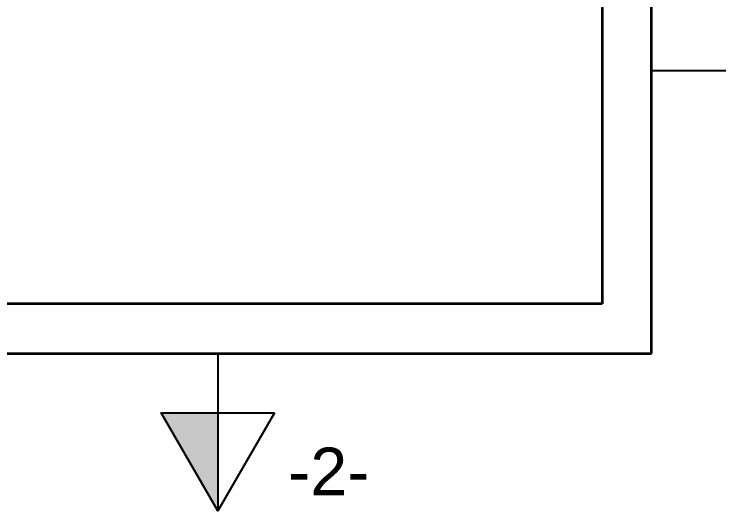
# Model space of a CAD drawing. Header units: metres. Extents: x -182 to 99, y 70 to 113.
# Drawn here: x -84.408 to -82.987, y 83.168 to 84.17 of the extents above; entities that cross this region are included whole.
import ezdxf

# ---------------------------------------------------------------- set-up
doc = ezdxf.new("R2010")
doc.units = ezdxf.units.M
doc.header["$LTSCALE"] = 0.01
doc.layers.add('A-WALL', color=2, linetype='Continuous', lineweight=9)
doc.layers.add('Elétrica', color=7, linetype='Continuous')
doc.styles.add('Arial', font='arial.ttf', dxfattribs={"height": 0.29506})

msp = doc.modelspace()

# ---------------------------------------------------------------- hatches: boundary and pattern name
at = {"layer": 'Elétrica'}
msp.add_hatch(color=256, dxfattribs=at).paths.add_polyline_path([(-83.9976, 83.168), (-83.9976, 83.3657), (-84.1118, 83.3657)])

# ---------------------------------------------------------------- linework, layer by layer
at = {"layer": 'A-WALL', "color": 7, "lineweight": 35}
for p, q in [((-83.2228, 86.9856), (-83.2228, 83.5856)), ((-83.1228, 83.4856), (-83.1228, 85.6176)), ((-83.2228, 83.5856), (-84.8724, 83.5856)), ((-84.8724, 83.4856), (-83.1228, 83.4856))]:
    msp.add_line(p, q, dxfattribs=at)
at = {"layer": 'Elétrica'}
for p, q in [((-82.9172, 84.0554), (-83.1228, 84.0554)), ((-83.9976, 83.4856), (-83.9976, 83.3657)), ((-83.9976, 83.3657), (-83.9976, 83.168))]:
    msp.add_line(p, q, dxfattribs=at)
msp.add_lwpolyline([(-83.8834, 83.3657), (-83.9976, 83.168), (-84.1118, 83.3657)], close=True, dxfattribs=at)

# ---------------------------------------------------------------- texts
at = {"layer": 'Elétrica', "lineweight": 20, "style": 'Arial'}
msp.add_text('-2-', height=0.09589, dxfattribs=at).set_placement((-83.8556, 83.1997))

doc.saveas('drawing.dxf')
